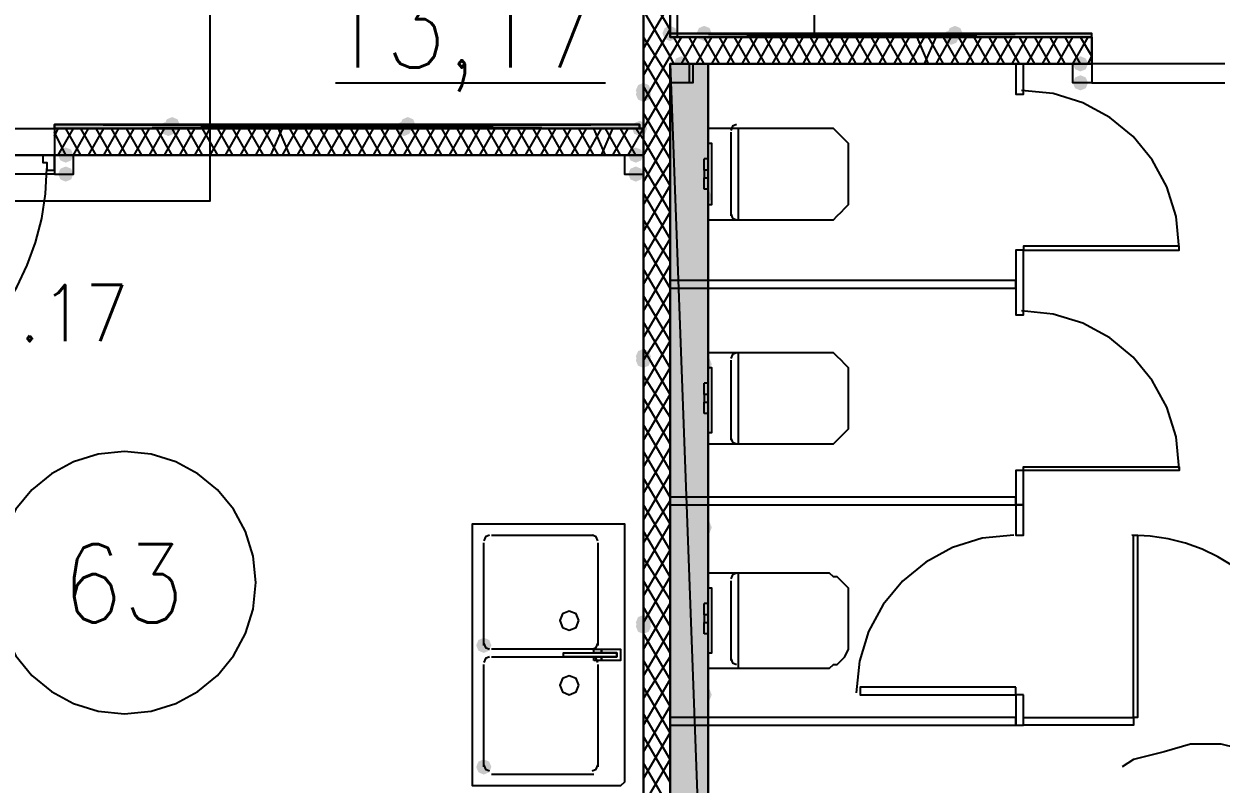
# Model space of a CAD drawing. Header units: millimetres. Extents: x 0 to 420, y 0 to 297.
# Drawn here: x 369.74 to 383.07, y 144.46 to 152.93 of the extents above; entities that cross this region are included whole.
import ezdxf

# ---------------------------------------------------------------- set-up
doc = ezdxf.new("R2010")
doc.units = ezdxf.units.MM
doc.layers.get('0').update_dxf_attribs({"linetype": 'CONTINUOUS'})
doc.styles.get("Standard").update_dxf_attribs({"font": 'STANDARD'})

msp = doc.modelspace()

# ---------------------------------------------------------------- hatches: boundary and pattern name
at = {"true_color": 0x000007}
h = msp.add_hatch(color=0, dxfattribs=at)
h.paths.add_polyline_path([(376.639667, 158.072667), (376.639667, 140.335)], flags=0)
h.paths.add_polyline_path([(376.639667, 140.335), (376.639667, 158.072667)], flags=0)
at = {"true_color": 0x0000fe}
for points in [[(377.020667, 152.823333), (376.995796, 152.763537), (376.936, 152.738667), (376.876204, 152.763537), (376.851333, 152.823333), (376.876204, 152.883129), (376.936, 152.908), (376.995796, 152.883129)], [(377.020667, 152.823333), (376.995796, 152.763537), (376.936, 152.738667), (376.876204, 152.763537), (376.851333, 152.823333), (376.876204, 152.883129), (376.936, 152.908), (376.995796, 152.883129)], [(380.153333, 152.781), (380.128462, 152.721204), (380.068667, 152.696333), (380.008871, 152.721204), (379.984, 152.781), (380.008871, 152.840796), (380.068667, 152.865667), (380.128462, 152.840796)], [(380.195667, 152.823333), (380.170796, 152.763537), (380.111, 152.738667), (380.051204, 152.763537), (380.026333, 152.823333), (380.051204, 152.883129), (380.111, 152.908), (380.170796, 152.883129)], [(376.724333, 152.188333), (376.699462, 152.128537), (376.639667, 152.103667), (376.579871, 152.128537), (376.555, 152.188333), (376.579871, 152.248129), (376.639667, 152.273), (376.699462, 152.248129)], [(376.724333, 152.146), (376.699462, 152.086204), (376.639667, 152.061333), (376.579871, 152.086204), (376.555, 152.146), (376.579871, 152.205796), (376.639667, 152.230667), (376.699462, 152.205796)], [(371.475, 151.807333), (371.450129, 151.747537), (371.390333, 151.722667), (371.330537, 151.747537), (371.305667, 151.807333), (371.330537, 151.867129), (371.390333, 151.892), (371.450129, 151.867129)], [(374.099667, 151.807333), (374.074796, 151.747537), (374.015, 151.722667), (373.955204, 151.747537), (373.930333, 151.807333), (373.955204, 151.867129), (374.015, 151.892), (374.074796, 151.867129)], [(371.432667, 151.765), (371.407796, 151.705204), (371.348, 151.680333), (371.288204, 151.705204), (371.263333, 151.765), (371.288204, 151.824796), (371.348, 151.849667), (371.407796, 151.824796)], [(374.057333, 151.765), (374.032462, 151.705204), (373.972667, 151.680333), (373.912871, 151.705204), (373.888, 151.765), (373.912871, 151.824796), (373.972667, 151.849667), (374.032462, 151.824796)], [(376.682, 151.765), (376.657129, 151.705204), (376.597333, 151.680333), (376.537538, 151.705204), (376.512667, 151.765), (376.537537, 151.824796), (376.597333, 151.849667), (376.657129, 151.824796)], [(376.682, 151.765), (376.657129, 151.705204), (376.597333, 151.680333), (376.537538, 151.705204), (376.512667, 151.765), (376.537537, 151.824796), (376.597333, 151.849667), (376.657129, 151.824796)], [(376.724333, 149.225), (376.699462, 149.165204), (376.639667, 149.140333), (376.579871, 149.165204), (376.555, 149.225), (376.579871, 149.284796), (376.639667, 149.309667), (376.699462, 149.284796)], [(376.724333, 149.182667), (376.699462, 149.122871), (376.639667, 149.098), (376.579871, 149.122871), (376.555, 149.182667), (376.579871, 149.242462), (376.639667, 149.267333), (376.699462, 149.242463)], [(376.724333, 146.261667), (376.699462, 146.201871), (376.639667, 146.177), (376.579871, 146.201871), (376.555, 146.261667), (376.579871, 146.321462), (376.639667, 146.346333), (376.699462, 146.321463)], [(376.724333, 146.219333), (376.699462, 146.159537), (376.639667, 146.134667), (376.579871, 146.159537), (376.555, 146.219333), (376.579871, 146.279129), (376.639667, 146.304), (376.699462, 146.279129)]]:
    msp.add_hatch(color=0, dxfattribs=at).paths.add_polyline_path(points, flags=0)
at = {"true_color": 0x000007}
h = msp.add_hatch(color=0, dxfattribs=at)
h.paths.add_polyline_path([(381.635, 152.823333), (376.936, 152.823333), (381.635, 152.781)], flags=0)
h.paths.add_polyline_path([(376.936, 152.823333), (381.635, 152.781), (376.936, 152.781)], flags=0)
for points in [[(377.401667, 152.823333), (377.376796, 152.763537), (377.317, 152.738667), (377.257204, 152.763537), (377.232333, 152.823333), (377.257204, 152.883129), (377.317, 152.908), (377.376796, 152.883129)], [(377.147667, 152.484667), (377.122796, 152.424871), (377.063, 152.4), (377.003204, 152.424871), (376.978333, 152.484667), (377.003204, 152.544462), (377.063, 152.569333), (377.122796, 152.544463)], [(381.592667, 152.484667), (381.567796, 152.424871), (381.508, 152.4), (381.448204, 152.424871), (381.423333, 152.484667), (381.448204, 152.544462), (381.508, 152.569333), (381.567796, 152.544463)], [(377.147667, 152.273), (377.122796, 152.213204), (377.063, 152.188333), (377.003204, 152.213204), (376.978333, 152.273), (377.003204, 152.332796), (377.063, 152.357667), (377.122796, 152.332796)], [(381.592667, 152.273), (381.567796, 152.213204), (381.508, 152.188333), (381.448204, 152.213204), (381.423333, 152.273), (381.448204, 152.332796), (381.508, 152.357667), (381.567796, 152.332796)], [(370.289667, 151.468667), (370.264796, 151.408871), (370.205, 151.384), (370.145204, 151.408871), (370.120333, 151.468667), (370.145204, 151.528462), (370.205, 151.553333), (370.264796, 151.528463)], [(376.639667, 151.468667), (376.614796, 151.408871), (376.555, 151.384), (376.495204, 151.408871), (376.470333, 151.468667), (376.495204, 151.528462), (376.555, 151.553333), (376.614796, 151.528463)], [(370.289667, 151.257), (370.264796, 151.197204), (370.205, 151.172333), (370.145204, 151.197204), (370.120333, 151.257), (370.145204, 151.316796), (370.205, 151.341667), (370.264796, 151.316796)], [(376.639667, 151.257), (376.614796, 151.197204), (376.555, 151.172333), (376.495204, 151.197204), (376.470333, 151.257), (376.495204, 151.316796), (376.555, 151.341667), (376.614796, 151.316796)], [(377.401667, 151.003), (377.376796, 150.943204), (377.317, 150.918333), (377.257204, 150.943204), (377.232333, 151.003), (377.257204, 151.062796), (377.317, 151.087667), (377.376796, 151.062796)], [(377.401667, 149.140333), (377.376796, 149.080537), (377.317, 149.055667), (377.257204, 149.080537), (377.232333, 149.140333), (377.257204, 149.200129), (377.317, 149.225), (377.376796, 149.200129)], [(377.401667, 147.32), (377.376796, 147.260204), (377.317, 147.235333), (377.257204, 147.260204), (377.232333, 147.32), (377.257204, 147.379796), (377.317, 147.404667), (377.376796, 147.379796)], [(374.946333, 146.007667), (374.921462, 145.947871), (374.861667, 145.923), (374.801871, 145.947871), (374.777, 146.007667), (374.801871, 146.067462), (374.861667, 146.092333), (374.921462, 146.067463)], [(377.401667, 145.457333), (377.376796, 145.397537), (377.317, 145.372667), (377.257204, 145.397537), (377.232333, 145.457333), (377.257204, 145.517129), (377.317, 145.542), (377.376796, 145.517129)], [(374.946333, 144.653), (374.921462, 144.593204), (374.861667, 144.568333), (374.801871, 144.593204), (374.777, 144.653), (374.801871, 144.712796), (374.861667, 144.737667), (374.921462, 144.712796)]]:
    msp.add_hatch(color=0, dxfattribs=at).paths.add_polyline_path(points, flags=0)
h = msp.add_hatch(color=0, dxfattribs=at)
h.paths.add_polyline_path([(377.359333, 152.484667), (376.936, 152.484667), (377.359333, 141.054667)], flags=0)
h.paths.add_polyline_path([(376.936, 152.484667), (377.359333, 141.054667), (376.936, 141.054667)], flags=0)
h = msp.add_hatch(color=0, dxfattribs=at)
h.paths.add_polyline_path([(376.597333, 151.807333), (370.078, 151.807333), (376.597333, 151.765)], flags=0)
h.paths.add_polyline_path([(370.078, 151.807333), (376.597333, 151.765), (370.078, 151.765)], flags=0)

# ---------------------------------------------------------------- linework, layer by layer
at = {"color": 0, "true_color": 0x000005}
msp.add_lwpolyline([(369.485333, 150.960667), (371.813667, 150.960667), (371.813667, 176.868667), (369.443, 176.868667)], dxfattribs=at)
at = {"color": 0, "true_color": 0x000007}
for points in [[(376.639667, 160.528), (376.639667, 151.765)], [(376.639667, 140.335), (376.639667, 158.072667), (376.639667, 140.335), (376.639667, 158.072667)], [(378.544667, 152.781), (376.936, 152.781), (376.936, 157.437667), (378.544667, 157.437667)], [(376.936, 152.781), (376.936, 157.437667)], [(377.020667, 152.781), (377.020667, 157.437667)], [(378.544667, 152.781), (378.544667, 157.437667)], [(376.936, 152.865667), (376.639667, 153.373667)], [(376.639667, 152.654), (376.936, 153.162)], [(376.936, 152.569333), (376.639667, 153.077333)], [(376.639667, 152.357667), (376.936, 152.865667)], [(381.635, 152.823333), (376.936, 152.823333), (381.635, 152.823333), (376.936, 152.781)], [(376.936, 152.315333), (376.639667, 152.781)], [(376.936, 152.569333), (377.063, 152.781)], [(381.635, 152.781), (376.936, 152.781)], [(376.936, 152.484667), (381.635, 152.484667), (381.635, 152.781)], [(377.147667, 152.484667), (376.978333, 152.781)], [(377.063, 152.484667), (377.232333, 152.781)], [(377.317, 152.484667), (377.147667, 152.781)], [(377.232333, 152.484667), (377.401667, 152.781)], [(377.486333, 152.484667), (377.317, 152.781)], [(377.401667, 152.484667), (377.571, 152.781)], [(377.655667, 152.484667), (377.486333, 152.781)], [(377.571, 152.484667), (377.740333, 152.781)], [(377.825, 152.484667), (377.655667, 152.781)], [(377.740333, 152.484667), (377.909667, 152.781)], [(377.994333, 152.484667), (377.825, 152.781)], [(377.909667, 152.484667), (378.079, 152.781)], [(378.163667, 152.484667), (377.994333, 152.781)], [(378.079, 152.484667), (378.248333, 152.781)], [(378.333, 152.484667), (378.163667, 152.781)], [(378.248333, 152.484667), (378.417667, 152.781)], [(378.502333, 152.484667), (378.333, 152.781)], [(378.417667, 152.484667), (378.587, 152.781)], [(378.671667, 152.484667), (378.502333, 152.781)], [(378.587, 152.484667), (378.756333, 152.781)], [(378.841, 152.484667), (378.671667, 152.781)], [(378.756333, 152.484667), (378.925667, 152.781)], [(379.010333, 152.484667), (378.841, 152.781)], [(378.925667, 152.484667), (379.095, 152.781)], [(379.179667, 152.484667), (379.010333, 152.781)], [(379.095, 152.484667), (379.264333, 152.781)], [(379.349, 152.484667), (379.179667, 152.781)], [(379.264333, 152.484667), (379.433667, 152.781)], [(379.518333, 152.484667), (379.349, 152.781)], [(379.433667, 152.484667), (379.603, 152.781)], [(379.687667, 152.484667), (379.518333, 152.781)], [(379.603, 152.484667), (379.772333, 152.781)], [(379.814667, 152.484667), (379.687667, 152.781)], [(379.772333, 152.484667), (379.899333, 152.781)], [(379.984, 152.484667), (379.814667, 152.781)], [(379.899333, 152.484667), (380.068667, 152.781)], [(380.153333, 152.484667), (379.984, 152.781)], [(380.068667, 152.484667), (380.238, 152.781)], [(380.322667, 152.484667), (380.153333, 152.781)], [(380.238, 152.484667), (380.407333, 152.781)], [(380.492, 152.484667), (380.322667, 152.781)], [(380.407333, 152.484667), (380.576667, 152.781)], [(380.661333, 152.484667), (380.492, 152.781)], [(380.576667, 152.484667), (380.746, 152.781)], [(380.830667, 152.484667), (380.661333, 152.781)], [(380.746, 152.484667), (380.915333, 152.781)], [(381, 152.484667), (380.830667, 152.781)], [(380.915333, 152.484667), (381.084667, 152.781)], [(381.169333, 152.484667), (381, 152.781)], [(381.084667, 152.484667), (381.254, 152.781)], [(381.338667, 152.484667), (381.169333, 152.781)], [(381.254, 152.484667), (381.423333, 152.781)], [(381.508, 152.484667), (381.338667, 152.781)], [(381.423333, 152.484667), (381.592667, 152.781)], [(381.635, 152.569333), (381.508, 152.781)], [(376.639667, 152.061333), (376.936, 152.569333)], [(376.978333, 152.484667), (376.936, 152.569333)], [(381.592667, 152.484667), (381.635, 152.569333)], [(376.936, 152.019), (376.639667, 152.527)], [(376.936, 140.335), (376.936, 152.484667)], [(383.116667, 152.484667), (381.635, 152.484667), (381.635, 152.4)], [(381.635, 152.4), (381.635, 152.273), (383.116667, 152.273)], [(373.210667, 152.273), (376.216333, 152.273)], [(376.639667, 151.765), (376.936, 152.273)], [(376.936, 151.722667), (376.639667, 152.230667)], [(382.608667, 150.4315), (382.572974, 150.785563), (382.470606, 151.115339), (382.308627, 151.413762), (382.094102, 151.673769), (381.834096, 151.888294), (381.535672, 152.050273), (381.205897, 152.152641), (380.851833, 152.188333)], [(376.639667, 151.468667), (376.936, 151.976667)], [(376.936, 151.426333), (376.639667, 151.934333)], [(376.597333, 151.765), (370.078, 151.765), (376.597333, 151.807333), (370.078, 151.807333)], [(370.078, 151.680333), (370.120333, 151.765)], [(370.078, 151.765), (370.078, 151.468667)], [(370.078, 151.765), (370.078, 151.468667)], [(376.639667, 151.765), (370.078, 151.765)], [(370.120333, 151.468667), (370.289667, 151.765)], [(370.374333, 151.468667), (370.205, 151.765)], [(370.289667, 151.468667), (370.459, 151.765)], [(370.543667, 151.468667), (370.374333, 151.765)], [(370.459, 151.468667), (370.628333, 151.765)], [(370.713, 151.468667), (370.543667, 151.765)], [(370.628333, 151.468667), (370.797667, 151.765)], [(370.882333, 151.468667), (370.713, 151.765)], [(370.797667, 151.468667), (370.967, 151.765)], [(371.051667, 151.468667), (370.882333, 151.765)], [(370.967, 151.468667), (371.136333, 151.765)], [(371.221, 151.468667), (371.051667, 151.765)], [(371.136333, 151.468667), (371.305667, 151.765)], [(371.390333, 151.468667), (371.221, 151.765)], [(371.305667, 151.468667), (371.475, 151.765)], [(371.559667, 151.468667), (371.390333, 151.765)], [(371.475, 151.468667), (371.644333, 151.765)], [(371.729, 151.468667), (371.559667, 151.765)], [(371.644333, 151.468667), (371.813667, 151.765)], [(371.898333, 151.468667), (371.729, 151.765)], [(371.813667, 151.468667), (371.983, 151.765)], [(372.067667, 151.468667), (371.898333, 151.765)], [(371.983, 151.468667), (372.152333, 151.765)], [(372.237, 151.468667), (372.067667, 151.765)], [(372.152333, 151.468667), (372.321667, 151.765)], [(372.406333, 151.468667), (372.237, 151.765)], [(372.321667, 151.468667), (372.491, 151.765)], [(372.575667, 151.468667), (372.406333, 151.765)], [(372.491, 151.468667), (372.618, 151.765)], [(372.702667, 151.468667), (372.575667, 151.765)], [(372.618, 151.468667), (372.787333, 151.765)], [(372.872, 151.468667), (372.702667, 151.765)], [(372.787333, 151.468667), (372.956667, 151.765)], [(373.041333, 151.468667), (372.872, 151.765)], [(372.956667, 151.468667), (373.126, 151.765)], [(373.210667, 151.468667), (373.041333, 151.765)], [(373.126, 151.468667), (373.295333, 151.765)], [(373.38, 151.468667), (373.210667, 151.765)], [(373.295333, 151.468667), (373.464667, 151.765)], [(373.549333, 151.468667), (373.38, 151.765)], [(373.464667, 151.468667), (373.634, 151.765)], [(373.718667, 151.468667), (373.549333, 151.765)], [(373.634, 151.468667), (373.803333, 151.765)], [(373.888, 151.468667), (373.718667, 151.765)], [(373.803333, 151.468667), (373.972667, 151.765)], [(374.057333, 151.468667), (373.888, 151.765)], [(373.972667, 151.468667), (374.142, 151.765)], [(374.226667, 151.468667), (374.057333, 151.765)], [(374.142, 151.468667), (374.311333, 151.765)], [(374.396, 151.468667), (374.226667, 151.765)], [(374.311333, 151.468667), (374.480667, 151.765)], [(374.565333, 151.468667), (374.396, 151.765)], [(374.480667, 151.468667), (374.65, 151.765)], [(374.734667, 151.468667), (374.565333, 151.765)], [(374.65, 151.468667), (374.819333, 151.765)], [(374.904, 151.468667), (374.734667, 151.765)], [(374.819333, 151.468667), (374.988667, 151.765)], [(375.073333, 151.468667), (374.904, 151.765)], [(374.988667, 151.468667), (375.158, 151.765)], [(375.242667, 151.468667), (375.073333, 151.765)], [(375.158, 151.468667), (375.327333, 151.765)], [(375.412, 151.468667), (375.242667, 151.765)], [(375.327333, 151.468667), (375.496667, 151.765)], [(375.581333, 151.468667), (375.412, 151.765)], [(375.496667, 151.468667), (375.666, 151.765)], [(375.750667, 151.468667), (375.581333, 151.765)], [(375.666, 151.468667), (375.835333, 151.765)], [(375.92, 151.468667), (375.750667, 151.765)], [(375.835333, 151.468667), (376.004667, 151.765)], [(376.089333, 151.468667), (375.92, 151.765)], [(376.004667, 151.468667), (376.174, 151.765)], [(376.216333, 151.468667), (376.089333, 151.765)], [(376.174, 151.468667), (376.301, 151.765)], [(376.385667, 151.468667), (376.216333, 151.765)], [(376.301, 151.468667), (376.470333, 151.765)], [(376.555, 151.468667), (376.385667, 151.765)], [(376.470333, 151.468667), (376.639667, 151.765)], [(376.639667, 151.638), (376.555, 151.765)], [(377.676833, 151.807333), (377.631932, 151.788735), (377.613333, 151.743833)], [(377.698, 150.749), (377.698, 151.765)], [(370.205, 151.468667), (370.078, 151.722667)], [(376.639667, 151.172333), (376.936, 151.680333)], [(376.936, 151.13), (376.639667, 151.638)], [(377.613333, 151.722667), (377.613333, 151.257)], [(368.596333, 151.468667), (370.078, 151.468667), (370.078, 151.384)], [(370.078, 151.384), (370.078, 151.257), (368.596333, 151.257)], [(370.078, 151.468667), (376.639667, 151.468667)], [(376.639667, 151.468667), (376.639667, 140.335)], [(376.639667, 150.918333), (376.936, 151.384)], [(377.317, 151.299333), (377.317, 151.384), (377.317, 151.426333)], [(377.359333, 151.426333), (377.317, 151.426333)], [(377.359333, 151.299333), (377.359333, 151.384), (377.359333, 151.426333)], [(367.2205, 148.547667), (367.504006, 148.561982), (367.779323, 148.604001), (368.045056, 148.672328), (368.299812, 148.76557), (368.542197, 148.882333), (368.770817, 149.021223), (368.984279, 149.180847), (369.181189, 149.359811), (369.360153, 149.556721), (369.519777, 149.770183), (369.658667, 149.998803), (369.77543, 150.241188), (369.868672, 150.495944), (369.936999, 150.761677), (369.979018, 151.036994), (369.993333, 151.3205)], [(376.936, 150.833667), (376.639667, 151.341667)], [(377.359333, 151.299333), (377.317, 151.299333), (377.317, 151.257), (377.317, 151.214667), (377.359333, 151.214667)], [(377.359333, 151.299333), (377.359333, 151.257), (377.359333, 151.214667)], [(377.613333, 151.257), (377.613333, 150.791333)], [(376.639667, 150.622), (376.936, 151.13)], [(377.317, 151.087667), (377.317, 151.13), (377.317, 151.214667)], [(377.359333, 151.087667), (377.317, 151.087667)], [(377.359333, 151.087667), (377.359333, 151.13), (377.359333, 151.214667)], [(376.936, 150.537333), (376.639667, 151.045333)], [(376.639667, 150.325667), (376.936, 150.833667)], [(376.936, 150.283333), (376.639667, 150.749)], [(377.613333, 150.8125), (377.631932, 150.767599), (377.676833, 150.749)], [(376.639667, 150.029333), (376.936, 150.537333)], [(376.936, 149.987), (376.639667, 150.495)], [(380.873, 150.029333), (380.873, 150.410333), (380.788333, 150.410333), (380.788333, 150.029333)], [(376.639667, 149.733), (376.936, 150.241)], [(376.936, 149.690667), (376.639667, 150.198667)], [(380.788333, 150.029333), (380.788333, 149.690667), (380.873, 149.690667), (380.873, 150.029333)], [(376.639667, 149.436667), (376.936, 149.944667)], [(376.936, 149.394333), (376.639667, 149.902333)], [(376.639667, 149.182667), (376.936, 149.648333)], [(382.608667, 147.976167), (382.572974, 148.33023), (382.470606, 148.660006), (382.308627, 148.958429), (382.094102, 149.218435), (381.834096, 149.43296), (381.535672, 149.594939), (381.205897, 149.697307), (380.851833, 149.733)], [(376.936, 149.098), (376.639667, 149.606)], [(376.639667, 148.886333), (376.936, 149.394333)], [(376.936, 148.801667), (376.639667, 149.309667)], [(377.676833, 149.267333), (377.631932, 149.248735), (377.613333, 149.203833)], [(377.698, 148.251333), (377.698, 149.267333)], [(376.639667, 148.59), (376.936, 149.098)], [(377.613333, 149.182667), (377.613333, 148.759333)], [(376.936, 148.547667), (376.639667, 149.013333)], [(377.317, 148.801667), (377.317, 148.886333), (377.317, 148.928667)], [(377.359333, 148.928667), (377.317, 148.928667)], [(377.359333, 148.801667), (377.359333, 148.886333), (377.359333, 148.928667)], [(376.639667, 148.293667), (376.936, 148.801667)], [(376.936, 148.251333), (376.639667, 148.759333)], [(377.359333, 148.801667), (377.317, 148.801667), (377.317, 148.759333), (377.317, 148.717), (377.359333, 148.717)], [(377.317, 148.59), (377.317, 148.632333), (377.317, 148.717)], [(377.359333, 148.801667), (377.359333, 148.759333), (377.359333, 148.717)], [(377.359333, 148.59), (377.359333, 148.632333), (377.359333, 148.717)], [(377.613333, 148.759333), (377.613333, 148.293667)], [(377.359333, 148.59), (377.317, 148.59)], [(376.639667, 147.997333), (376.936, 148.505333)], [(376.936, 147.955), (376.639667, 148.463)], [(377.613333, 148.314833), (377.631932, 148.269932), (377.676833, 148.251333)], [(372.321667, 146.706167), (372.291995, 147.000508), (372.206893, 147.274659), (372.072236, 147.522746), (371.893896, 147.738896), (371.677746, 147.917236), (371.429659, 148.051893), (371.155508, 148.136995), (370.861167, 148.166667), (370.566825, 148.136995), (370.292674, 148.051893), (370.044587, 147.917236), (369.828437, 147.738896), (369.650097, 147.522746), (369.51544, 147.274659), (369.430339, 147.000508), (369.400667, 146.706167)], [(376.639667, 147.701), (376.936, 148.209)], [(376.936, 147.658667), (376.639667, 148.166667)], [(376.639667, 147.404667), (376.936, 147.912667)], [(376.936, 147.362333), (376.639667, 147.870333)], [(376.639667, 147.150667), (376.936, 147.616333)], [(376.936, 147.066), (376.639667, 147.574)], [(376.639667, 146.854333), (376.936, 147.362333)], [(374.925167, 147.235333), (374.880265, 147.216735), (374.861667, 147.171833)], [(374.946333, 147.235333), (376.089333, 147.235333)], [(376.131667, 147.171833), (376.113068, 147.216735), (376.068167, 147.235333)], [(376.936, 146.769667), (376.639667, 147.277667)], [(380.767167, 147.235333), (380.413103, 147.199641), (380.083328, 147.097273), (379.784904, 146.935294), (379.524898, 146.720769), (379.310373, 146.460762), (379.148394, 146.162339), (379.046026, 145.832563), (379.010333, 145.4785)], [(384.090333, 145.2245), (384.079952, 145.430096), (384.04948, 145.629753), (383.99993, 145.82246), (383.932312, 146.007207), (383.847637, 146.182983), (383.746915, 146.348776), (383.631157, 146.503577), (383.501374, 146.646374), (383.358577, 146.776157), (383.203776, 146.891915), (383.037983, 146.992637), (382.862207, 147.077312), (382.67746, 147.14493), (382.484753, 147.19448), (382.285096, 147.224952), (382.0795, 147.235333)], [(374.861667, 146.007667), (374.861667, 147.150667)], [(376.131667, 147.150667), (376.131667, 146.007667)], [(376.639667, 146.558), (376.936, 147.066)], [(376.936, 146.515667), (376.639667, 146.981333)], [(369.400667, 146.706167), (369.430339, 146.411825), (369.51544, 146.137674), (369.650097, 145.889587), (369.828437, 145.673437), (370.044587, 145.495097), (370.292674, 145.36044), (370.566825, 145.275339), (370.861167, 145.245667), (371.155508, 145.275339), (371.429659, 145.36044), (371.677746, 145.495097), (371.893896, 145.673437), (372.072236, 145.889587), (372.206893, 146.137674), (372.291995, 146.411825), (372.321667, 146.706167)], [(376.639667, 146.261667), (376.936, 146.769667)], [(376.936, 146.219333), (376.639667, 146.727333)], [(377.676833, 146.812), (377.631932, 146.793401), (377.613333, 146.7485)], [(377.613333, 146.727333), (377.613333, 146.304)], [(377.698, 145.753667), (377.698, 146.812)], [(376.639667, 145.965333), (376.936, 146.473333)], [(376.936, 145.923), (376.639667, 146.431)], [(377.317, 146.346333), (377.317, 146.388667), (377.317, 146.473333)], [(377.359333, 146.473333), (377.317, 146.473333)], [(377.359333, 146.346333), (377.359333, 146.388667), (377.359333, 146.473333)], [(377.359333, 146.346333), (377.317, 146.346333), (377.317, 146.304), (377.317, 146.261667), (377.359333, 146.261667)], [(377.359333, 146.346333), (377.359333, 146.304), (377.359333, 146.261667)], [(377.613333, 146.304), (377.613333, 145.838333)], [(376.639667, 145.669), (376.936, 146.177)], [(377.317, 146.134667), (377.317, 146.177), (377.317, 146.261667)], [(377.359333, 146.134667), (377.359333, 146.177), (377.359333, 146.261667)], [(374.861667, 146.028833), (374.880265, 145.983932), (374.925167, 145.965333)], [(376.068167, 145.965333), (376.113068, 145.983932), (376.131667, 146.028833)], [(376.936, 145.626667), (376.639667, 146.134667)], [(377.359333, 146.134667), (377.317, 146.134667)], [(376.089333, 145.965333), (374.946333, 145.965333)], [(374.925167, 145.880667), (374.880265, 145.862068), (374.861667, 145.817167)], [(374.861667, 144.653), (374.861667, 145.796)], [(374.946333, 145.880667), (376.089333, 145.880667)], [(376.131667, 145.817167), (376.113068, 145.862068), (376.068167, 145.880667)], [(376.131667, 145.796), (376.131667, 144.653)], [(376.639667, 145.415), (376.936, 145.880667)], [(376.936, 145.330333), (376.639667, 145.838333)], [(377.613333, 145.8595), (377.631932, 145.814599), (377.676833, 145.796)], [(376.639667, 145.118667), (376.936, 145.626667)], [(376.936, 145.034), (376.639667, 145.542)], [(376.639667, 144.822333), (376.936, 145.330333)], [(376.936, 144.737667), (376.639667, 145.245667)], [(376.639667, 144.526), (376.936, 145.034)], [(376.936, 144.483667), (376.639667, 144.991667)], [(383.243667, 144.864667), (383.074333, 144.907), (382.735667, 144.907), (382.439333, 144.822333), (382.100667, 144.737667), (381.973667, 144.653)], [(376.639667, 144.229667), (376.936, 144.737667)], [(376.936, 144.187333), (376.639667, 144.695333)], [(374.861667, 144.674167), (374.880265, 144.629265), (374.925167, 144.610667)], [(376.089333, 144.568333), (374.946333, 144.568333)], [(376.068167, 144.610667), (376.113068, 144.629265), (376.131667, 144.674167)]]:
    msp.add_lwpolyline(points, dxfattribs=at)
at = {"color": 0, "true_color": 0x0000ab}
msp.add_lwpolyline([(376.639667, 158.453667), (360.045, 158.453667), (360.045, 151.765), (376.639667, 151.765)], close=True, dxfattribs=at)
at = {"color": 0, "true_color": 0x000007}
for points in [[(376.639667, 158.072667), (376.639667, 140.335)], [(376.639667, 140.335), (376.639667, 158.072667)], [(376.639667, 140.335), (376.639667, 158.072667)], [(376.639667, 140.335), (376.639667, 158.072667)], [(381.635, 152.823333), (376.936, 152.823333), (381.635, 152.781)], [(376.936, 152.823333), (381.635, 152.781), (376.936, 152.781)], [(381.635, 152.823333), (376.936, 152.823333), (376.936, 152.781), (381.635, 152.781)], [(381.635, 152.823333), (376.936, 152.823333), (376.936, 152.781), (381.635, 152.781)], [(377.359333, 152.484667), (376.936, 152.484667), (377.359333, 141.054667)], [(376.936, 152.484667), (377.359333, 141.054667), (376.936, 141.054667)], [(376.936, 152.484667), (377.147667, 152.484667), (377.147667, 152.273), (376.936, 152.273), (376.936, 152.484667), (377.19, 152.484667), (377.19, 152.273), (376.936, 152.273)], [(377.359333, 152.484667), (377.359333, 141.054667), (376.936, 141.054667), (376.936, 152.484667)], [(380.873, 152.484667), (380.788333, 152.484667), (380.788333, 152.146), (380.873, 152.146)], [(381.423333, 152.484667), (381.635, 152.484667), (381.635, 152.273), (381.423333, 152.273), (381.423333, 152.484667), (381.635, 152.484667), (381.635, 152.273), (381.423333, 152.273)], [(376.597333, 151.807333), (370.078, 151.807333), (376.597333, 151.765)], [(370.078, 151.807333), (376.597333, 151.765), (370.078, 151.765)], [(370.078, 151.765), (370.078, 151.807333), (376.597333, 151.807333), (376.597333, 151.765), (370.078, 151.765), (376.597333, 151.765), (376.597333, 151.807333), (370.078, 151.807333)], [(378.925667, 151.468667), (378.925667, 151.553333), (378.925667, 151.595667), (378.883333, 151.638), (378.841, 151.680333), (378.798667, 151.722667), (378.756333, 151.765), (378.714, 151.765), (378.671667, 151.765), (377.359333, 151.765), (377.359333, 150.749), (378.671667, 150.749), (378.714, 150.749), (378.756333, 150.749), (378.798667, 150.791333), (378.841, 150.833667), (378.883333, 150.876), (378.925667, 150.918333), (378.925667, 150.960667), (378.925667, 151.003)], [(377.359333, 151.595667), (377.359333, 150.918333), (377.401667, 150.918333), (377.401667, 151.595667)], [(376.639667, 140.335), (376.639667, 151.468667), (360.045, 151.468667), (360.045, 140.335)], [(369.951, 151.468667), (369.951, 151.384), (369.993333, 151.384), (369.993333, 151.299333), (370.078, 151.299333), (370.078, 151.468667)], [(370.289667, 151.468667), (370.078, 151.468667), (370.078, 151.257), (370.289667, 151.257), (370.289667, 151.468667), (370.078, 151.468667), (370.078, 151.257), (370.289667, 151.257)], [(376.639667, 151.468667), (376.428, 151.468667), (376.428, 151.257), (376.639667, 151.257), (376.639667, 151.468667), (376.428, 151.468667), (376.428, 151.257), (376.639667, 151.257)], [(380.873, 150.410333), (382.608667, 150.410333), (382.608667, 150.452667), (380.873, 150.452667)], [(376.936, 150.071667), (376.936, 149.987), (380.788333, 149.987), (380.788333, 150.071667)], [(378.925667, 148.971), (378.925667, 149.055667), (378.925667, 149.098), (378.883333, 149.140333), (378.841, 149.182667), (378.798667, 149.225), (378.756333, 149.267333), (378.714, 149.267333), (378.671667, 149.267333), (377.359333, 149.267333), (377.359333, 148.251333), (378.671667, 148.251333), (378.714, 148.251333), (378.756333, 148.251333), (378.798667, 148.293667), (378.841, 148.336), (378.883333, 148.378333), (378.925667, 148.420667), (378.925667, 148.463), (378.925667, 148.505333)], [(377.359333, 149.098), (377.359333, 148.378333), (377.401667, 148.378333), (377.401667, 149.098)], [(380.873, 147.955), (380.873, 147.997333), (382.608667, 147.997333), (382.608667, 147.955), (380.873, 147.955), (380.788333, 147.955), (380.788333, 147.574), (380.873, 147.574)], [(376.936, 147.658667), (376.936, 147.574), (380.788333, 147.574), (380.788333, 147.658667)], [(380.873, 147.574), (380.788333, 147.574), (380.788333, 147.235333), (380.873, 147.235333)], [(374.734667, 144.483667), (374.734667, 147.32), (374.734667, 147.362333), (374.777, 147.362333), (376.343333, 147.362333), (376.385667, 147.362333), (376.428, 147.362333), (376.428, 147.32), (376.428, 144.483667), (376.385667, 144.441333), (376.343333, 144.441333), (374.777, 144.441333), (374.734667, 144.441333)], [(382.100667, 145.203333), (382.100667, 147.235333), (382.143, 147.235333), (382.143, 145.203333)], [(378.925667, 146.515667), (378.925667, 146.558), (378.925667, 146.642667), (378.883333, 146.685), (378.841, 146.727333), (378.798667, 146.769667), (378.756333, 146.769667), (378.714, 146.812), (378.671667, 146.812), (377.359333, 146.812), (377.359333, 145.753667), (378.671667, 145.753667), (378.714, 145.753667), (378.756333, 145.796), (378.798667, 145.796), (378.841, 145.838333), (378.883333, 145.880667), (378.925667, 145.965333), (378.925667, 146.007667), (378.925667, 146.05)], [(377.359333, 146.642667), (377.359333, 145.923), (377.401667, 145.923), (377.401667, 146.642667)], [(375.92, 146.282833), (375.889002, 146.357669), (375.814167, 146.388667), (375.739331, 146.357669), (375.708333, 146.282833), (375.739331, 146.207998), (375.814167, 146.177), (375.889002, 146.207998)], [(375.750667, 145.880667), (375.750667, 145.923), (376.343333, 145.923), (376.343333, 145.880667)], [(376.089333, 145.965333), (376.174, 145.965333), (376.174, 145.923), (376.089333, 145.923)], [(376.174, 145.838333), (376.174, 145.880667), (376.343333, 145.880667), (376.343333, 145.923), (376.174, 145.923), (376.174, 145.965333), (376.385667, 145.965333), (376.385667, 145.838333)], [(376.089333, 145.838333), (376.089333, 145.880667), (376.174, 145.880667), (376.174, 145.838333)], [(375.92, 145.563167), (375.889002, 145.638002), (375.814167, 145.669), (375.739331, 145.638002), (375.708333, 145.563167), (375.739331, 145.488331), (375.814167, 145.457333), (375.889002, 145.488331)], [(380.788333, 145.542), (379.052667, 145.542), (379.052667, 145.457333), (380.788333, 145.457333)], [(380.873, 145.457333), (380.788333, 145.457333), (380.788333, 145.118667), (380.873, 145.118667)], [(376.936, 145.203333), (376.936, 145.118667), (380.788333, 145.118667), (380.788333, 145.203333)], [(382.100667, 145.203333), (382.100667, 145.118667), (380.873, 145.118667), (380.873, 145.203333)]]:
    msp.add_lwpolyline(points, close=True, dxfattribs=at)
at = {"color": 0, "true_color": 0x000068}
msp.add_lwpolyline([(376.936, 152.781), (381.635, 152.781), (381.635, 152.484667), (376.936, 152.484667), (376.936, 140.335), (389.255, 140.335), (389.255, 152.484667), (384.556, 152.484667), (384.556, 152.781), (389.255, 152.781), (389.255, 157.437667), (376.936, 157.437667)], close=True, dxfattribs=at)

# ---------------------------------------------------------------- texts
at = {"color": 0, "true_color": 0x000007, "char_height": 0.872032, "attachment_point": 1}
for s, insert, width in [('13,17', (373.083653, 153.314364), 2.37386489), ('63', (370.16266, 147.133699), 1.06581688)]:
    msp.add_mtext(s, dxfattribs=dict(at, insert=insert, width=width))
at = {"color": 0, "true_color": 0x00005c, "insert": (367.62266, 150.022164), "char_height": 0.627829, "width": 3.06938624, "attachment_point": 1}
msp.add_mtext('BIAL1.17', dxfattribs=at)

doc.saveas('drawing.dxf')
